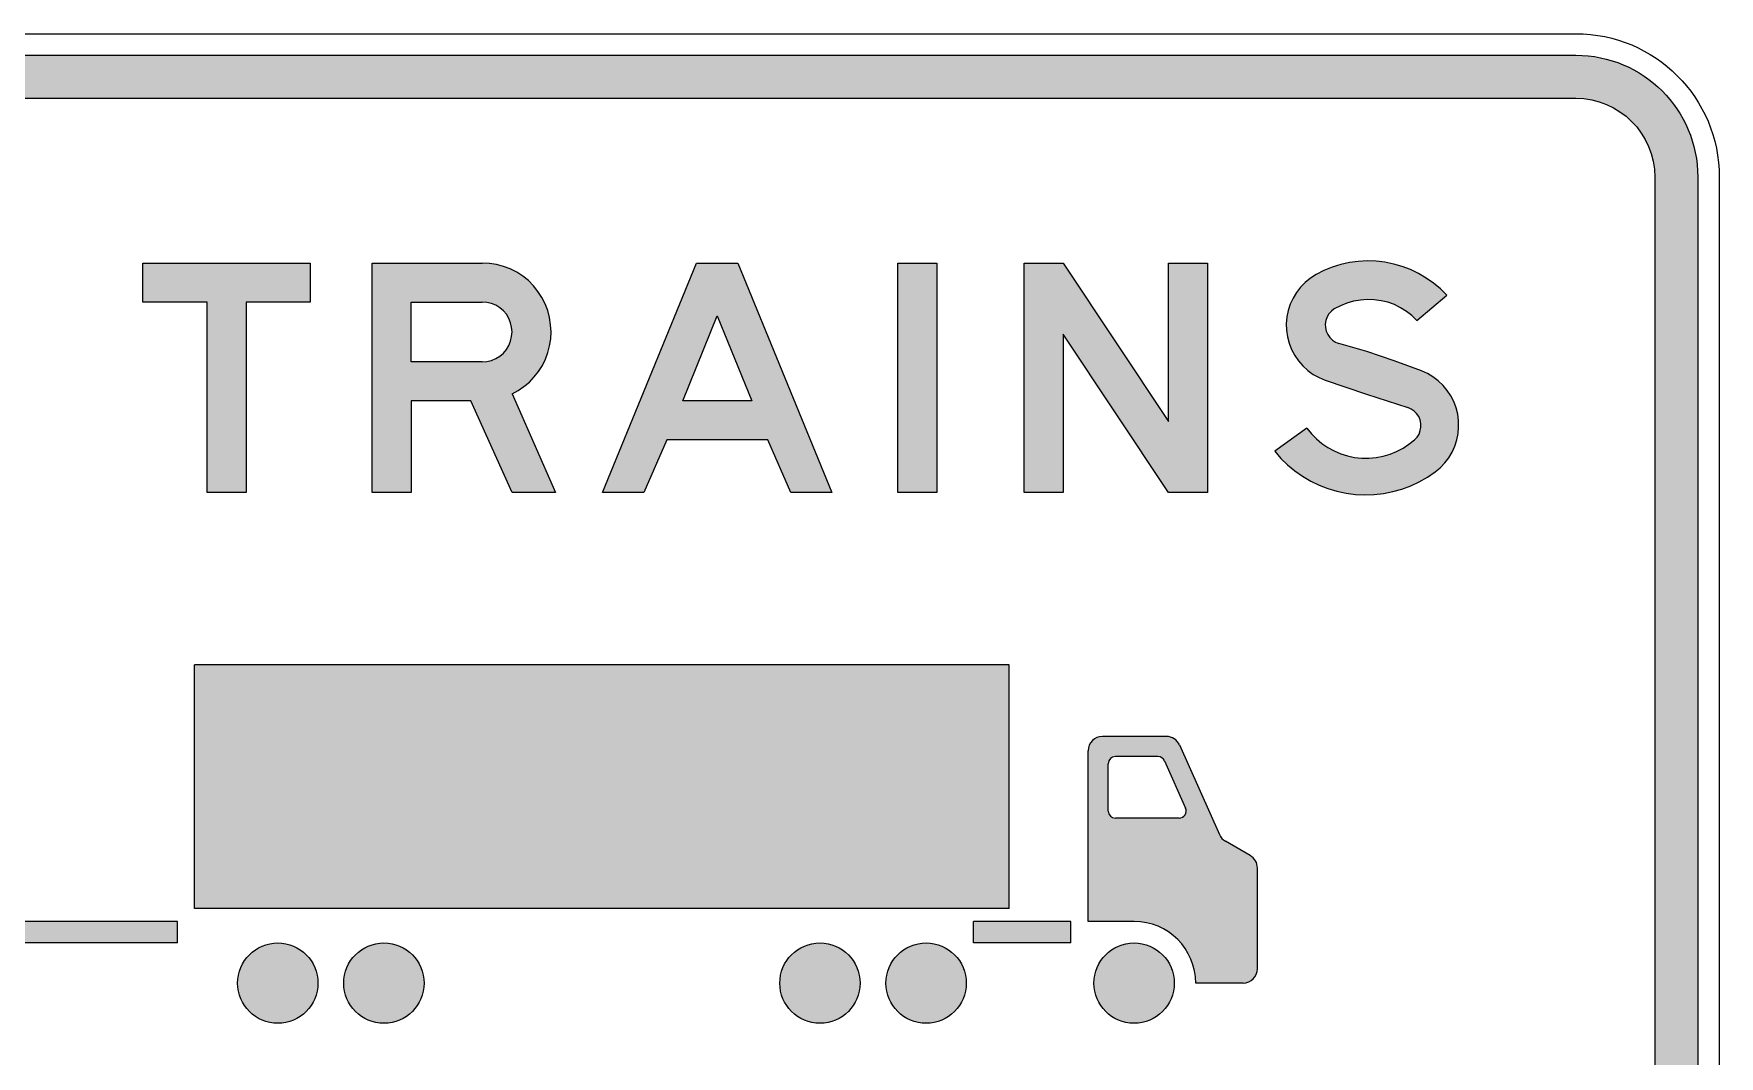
# Model space of a CAD drawing. Extents: x 143 to 283, y 110 to 205.
# Drawn here: x 204.8 to 283.2, y 157.1 to 204.6 of the extents above; entities that cross this region are included whole.
import ezdxf

# ---------------------------------------------------------------- set-up
doc = ezdxf.new("R2010")
doc.units = 0
doc.header["$LTSCALE"] = 12
doc.header["$MEASUREMENT"] = 0
doc.layers.get('0').update_dxf_attribs({"linetype": 'CONTINUOUS'})
doc.layers.add('L25', color=1, linetype='CONTINUOUS')
doc.layers.add('L35', color=3, linetype='CONTINUOUS')

msp = doc.modelspace()

# ---------------------------------------------------------------- hatches: boundary and pattern name
at = {"layer": 'L25'}
h = msp.add_hatch(color=256, dxfattribs=at)
edge = h.paths.add_edge_path(flags=16)
edge.add_line((146.1875000000001, 135.9572171679198), (146.1875, 197.9573505012531))
edge.add_arc((149.8541000000001, 197.9573505012531), 3.666600000000045, 90.00000000000051, 179.9999999999996, ccw=False)
edge.add_line((149.8541, 201.6239505012531), (276.5208999999999, 201.6239505012531))
edge.add_arc((276.5208999999999, 197.9573505012531), 3.666600000000017, 3.979039320256561e-13, 89.99999999999909, ccw=False)
edge.add_line((280.1874999999999, 197.9573505012531), (280.1874999999999, 135.9572171679198))
edge.add_arc((276.5208999999999, 135.9572171679198), 3.666600000000017, -90, 3.979039320256561e-13, ccw=False)
edge.add_line((276.5208999999999, 132.2906171679197), (149.8541, 132.2906171679198))
edge.add_arc((149.8541, 135.9572171679198), 3.666599999999931, 179.9999999999996, 270.00000000000045, ccw=False)
edge = h.paths.add_edge_path()
edge.add_line((144.1875, 135.9572171679198), (144.1875, 197.9573505012531))
edge.add_arc((149.8541000000001, 197.9573505012531), 5.666600000000045, 90.00000000000028, 179.9999999999994, ccw=False)
edge.add_line((149.8541, 203.6239505012531), (276.5208999999999, 203.6239505012531))
edge.add_arc((276.5208999999999, 197.9573505012531), 5.666599999999988, 0, 89.99999999999937, ccw=False)
edge.add_line((282.1874999999999, 197.9573505012531), (282.1874999999999, 135.9572171679198))
edge.add_arc((276.5208999999999, 135.9572171679198), 5.666600000000017, -90, 2.8421709430404007e-13, ccw=False)
edge.add_line((276.5208999999999, 130.2906171679197), (149.8541, 130.2906171679198))
edge.add_arc((149.8541, 135.9572171679198), 5.66659999999996, 179.9999999999997, 270.00000000000057, ccw=False)
h = msp.add_hatch(color=256, dxfattribs=at)
h.paths.add_polyline_path([(209.9173850444672, 193.9592679081952), (217.6981910676667, 193.9592679081952), (217.6981910676667, 192.1471591370027), (214.7138424416632, 192.1471591370027), (214.7138424416632, 183.2964922856132), (212.9017336704707, 183.2964922856132), (212.9017336704707, 192.1471591370027), (209.9173850444672, 192.1471591370027)])
h.paths.add_polyline_path([(236.6127162359051, 191.5072902206211), (238.2149480025245, 187.5605787443798), (235.0156034206168, 187.5605787443798)], flags=16)
h.paths.add_polyline_path([(231.2838879002796, 183.2964922856132), (235.6554723369983, 193.9592679081952), (237.5750790861429, 193.9592679081952), (241.9415445715306, 183.2964922856132), (240.027056773717, 183.2964922856132), (238.9571959455271, 185.7484699731872), (234.2682365262831, 185.7484699731872), (233.2034946494242, 183.2964922856132)])
h.paths.add_polyline_path([(245.0026774674999, 193.9592679081952), (246.8147862386924, 193.9592679081952), (246.8147862386924, 183.2964922856132), (245.0026774674999, 183.2964922856132)])
h.paths.add_polyline_path([(250.8741146442169, 193.9592679081952), (252.6862234154094, 193.9592679081952), (257.5901787905576, 186.603334845473), (257.5901787905576, 193.9592679081952), (259.4022875617501, 193.9592679081952), (259.4022875617501, 183.2964922856132), (257.5901787905576, 183.2964922856132), (252.6862234154094, 190.6524253483354), (252.6862234154094, 183.2964922856132), (250.8741146442169, 183.2964922856132)])
h.paths.add_polyline_path([(225.6888740954394, 189.3726875155723), (222.3820315355796, 189.3726875155723), (222.3820315355796, 192.1471591370027), (225.6888740954394, 192.1471591370027), (225.9038700513436, 192.1318022830095), (226.1188660072478, 192.080612769699), (226.3185051091588, 191.9987095484021), (226.5027873570768, 191.886092619119), (226.6717127510015, 191.7427619818495), (226.8099244369399, 191.5789555392558), (226.922541366223, 191.3895543400069), (227.0095635388509, 191.1899152380959), (227.0556341008304, 190.9800382335227), (227.0761099061546, 190.7599233262875), (227.0556341008304, 190.5449273703833), (227.0095635388509, 190.3299314144791), (226.922541366223, 190.130292312568), (226.8099244369399, 189.9460100646502), (226.6717127510015, 189.7770846707254), (226.5027873570768, 189.638872984787), (226.3185051091588, 189.5211371041728), (226.1188660072478, 189.439233882876), (225.9038700513436, 189.3880443695654)], flags=16)
h.paths.add_polyline_path([(227.0761099061546, 187.8830726782361), (229.0980956819203, 183.2964922856132), (227.0761099061546, 183.2964922856132), (225.15650315701, 187.5605787443798), (222.3820315355796, 187.5605787443798), (222.3820315355796, 183.2964922856132), (220.5699227643871, 183.2964922856132), (220.5699227643871, 193.9592679081952), (225.6888740954394, 193.9592679081952), (226.0216059319578, 193.943911054202), (226.3543377684762, 193.8927215408915), (226.6768317023325, 193.8056993682636), (226.9890877335267, 193.6879634876494), (227.2911058620588, 193.5395138990489), (227.5726481852667, 193.355231651131), (227.8337147031503, 193.1453546465578), (228.0691864643788, 192.9047639339984), (228.2790634689519, 192.6436974161147), (228.4633457168698, 192.3621550929068), (228.6117953054703, 192.0652559157058), (228.7346501374156, 191.7529998845116), (228.8165533587124, 191.4253869993243), (228.8677428720229, 191.0977741141369), (228.8882186773471, 190.7599233262875), (228.872861823354, 190.4323104411001), (228.8216723100435, 190.1098165072438), (228.7397690887466, 189.7975604760496), (228.6271521594635, 189.4904233961865), (228.483821522194, 189.1986431703165), (228.3097771769382, 188.9222197984397), (228.1050191236961, 188.6662722318871), (227.8797852651298, 188.4308004706587), (227.6289566499082, 188.2209234660855), (227.3627711806935, 188.0366412181676)])
h.paths.add_polyline_path([(264.0144627110283, 186.2808409116167), (262.524847873692, 185.2160990347578), (262.811509148231, 184.8833671982394), (263.1237651794252, 184.5813490697073), (263.4616159672746, 184.2998067464994), (263.8199425604483, 184.0489781312779), (264.1987449589462, 183.8288632240426), (264.5929042114372, 183.6394620247937), (264.9973013665904, 183.480774533531), (265.4170553757366, 183.3579197015858), (265.847047287545, 183.2657785776268), (266.2770391993535, 183.2094701129853), (266.717269013824, 183.1889943076611), (267.1523798769634, 183.2043511616542), (267.5874907401028, 183.2555406749647), (268.0174826519112, 183.3374438962616), (268.4372366610575, 183.4551797768758), (268.8467527675417, 183.6087483168074), (269.2409120200327, 183.7930305647252), (269.6248333698617, 184.0080265206294), (269.9831599630353, 184.2537361845199), (270.2186317242637, 184.4482563350999), (270.4285087288368, 184.6683712423352), (270.6127909767548, 184.9089619548946), (270.7663595166863, 185.1700284727783), (270.8943332999626, 185.4464518446551), (270.9864744239215, 185.7382320705251), (271.0479018398942, 186.0351312477262), (271.0734965965495, 186.3371493762583), (271.0683776452184, 186.6391675047903), (271.02742603457, 186.9411856333224), (270.9506417646042, 187.2329658591924), (270.8431437866521, 187.5196271337313), (270.7049321007137, 187.7909315542771), (270.54112565812, 188.0417601694987), (270.3466055075401, 188.272112979396), (270.1264906003048, 188.4819899839692), (269.8807809364142, 188.6662722318871), (269.6248333698617, 188.8249597231497), (269.3484099979848, 188.9478145550949), (268.0789100678838, 189.4136391262207), (266.7991722351207, 189.8436310380291), (265.5091964996956, 190.227552387858), (265.3505090084329, 190.2889798038306), (265.2071783711635, 190.3811209277896), (265.0843235392182, 190.4988568084038), (264.9870634639282, 190.6370684943422), (264.9205170966245, 190.7906370342738), (264.8795654859762, 190.9595624281985), (264.8744465346451, 191.1284878221232), (264.9000412913003, 191.297413216048), (264.9563497559419, 191.4561007073106), (265.0433719285698, 191.59943134458), (265.161107809184, 191.7274051278563), (265.2942005437914, 191.8297841544774), (265.5808618183303, 191.9782337430779), (265.8777609955313, 192.1010885750232), (266.1900170267255, 192.1881107476511), (266.5073920092508, 192.2444192122927), (266.824766991776, 192.2700139689479), (267.1472609256323, 192.2597760662858), (267.4697548594886, 192.2137055043063), (267.7820108906828, 192.1369212343405), (268.0840290192149, 192.0294232563884), (268.3706902937538, 191.886092619119), (268.6471136656306, 191.7171672251943), (268.9030612321833, 191.5175281232832), (269.1334140420806, 191.2922942647169), (270.5206498527958, 192.469653070859), (270.2237506755948, 192.7614332967289), (269.9063756930695, 193.0276187659437), (269.5685249052201, 193.2630905271721), (269.2101983120464, 193.4780864830763), (268.8365148648796, 193.6572497796631), (268.4525935150507, 193.8056993682636), (268.0533153112286, 193.9183162975468), (267.6489181560754, 194.0002195188436), (267.2342830982602, 194.0462900808231), (266.819648040445, 194.0616469348162), (266.4050129826297, 194.041171129492), (265.9954968761456, 193.9848626648504), (265.5910997209924, 193.8927215408915), (265.1969404685013, 193.7698667089462), (264.8130191186725, 193.6162981690147), (264.4444546228367, 193.4268969697657), (264.183388104953, 193.2630905271721), (263.9427973923936, 193.063451425261), (263.7278014364894, 192.8433365180258), (263.5384002372404, 192.5976268541353), (263.3745937946468, 192.3314413849205), (263.2466200113704, 192.0498990617127), (263.1544788874115, 191.7581188358427), (263.0930514714389, 191.4561007073106), (263.0623377634525, 191.1438446761164), (263.0725756661146, 190.8367075962533), (263.1186462280941, 190.5295705163901), (263.1954304980599, 190.2326713391891), (263.3080474273431, 189.9408911133191), (263.4564970159436, 189.6695866927733), (263.6305413611993, 189.4136391262207), (263.8352994144415, 189.1781673649923), (264.0605332730078, 188.9734093117502), (264.3113618882293, 188.7891270638323), (264.5826663087751, 188.6406774752318), (264.869327583314, 188.5229415946176), (266.7838153811276, 187.8677158242429), (268.7085410816032, 187.2432037618545), (268.8621096215348, 187.1766573945508), (269.0003213074733, 187.0793973192608), (269.1180571880875, 186.9616614386466), (269.2153172633775, 186.8234497527082), (269.2818636306811, 186.6698812127767), (269.3125773386674, 186.506074770183), (269.3176962899985, 186.3371493762583), (269.2869825820122, 186.1733429336646), (269.2306741173707, 186.0146554424019), (269.1385329934117, 185.8713248051325), (269.0259160641285, 185.7484699731872), (268.7648495462448, 185.5385929686141), (268.488426174368, 185.3594296720273), (268.191526997167, 185.2007421807646), (267.8843899173038, 185.0778873488194), (267.5618959834476, 184.9857462248604), (267.2342830982602, 184.9243188088878), (266.9015512617418, 184.8936051009015), (266.5688194252234, 184.8936051009015), (266.236087588705, 184.9294377602189), (265.9135936548487, 184.9959841275225), (265.5962186723235, 185.0983631541436), (265.2890815924603, 185.2263369374199), (264.9921824152593, 185.3850244286825), (264.7157590433825, 185.5744256279314), (264.4598114768298, 185.7843026325046), (264.2294586669325, 186.024893345064)])
h = msp.add_hatch(color=256, dxfattribs=at)
edge = h.paths.add_edge_path()
edge.add_arc((216.1875000000003, 160.4906171679198), 1.866666666666676, 0, 360)
edge = h.paths.add_edge_path()
edge.add_arc((221.1208333333336, 160.4906171679198), 1.866666666666676, 0, 360)
edge = h.paths.add_edge_path()
edge.add_arc((168.5541666666667, 160.4906171679198), 1.866666666666676, 0, 360)
edge = h.paths.add_edge_path()
edge.add_arc((173.4875, 160.4906171679198), 1.866666666666676, 0, 360)
edge = h.paths.add_edge_path()
edge.add_arc((193.7541666666668, 160.4906171679198), 1.866666666666676, 0, 360)
edge = h.paths.add_edge_path()
edge.add_arc((198.6875000000002, 160.4906171679198), 1.866666666666676, 0, 360)
edge = h.paths.add_edge_path()
edge.add_arc((241.3875000000004, 160.4906171679198), 1.866666666666676, 0, 360)
edge = h.paths.add_edge_path()
edge.add_arc((246.3208333333337, 160.4906171679198), 1.866666666666676, 0, 360)
edge = h.paths.add_edge_path()
edge.add_arc((255.9875000000005, 160.4906171679198), 1.866666666666676, 0, 360)
h.paths.add_polyline_path([(253.0541666666671, 162.3572838345865), (253.0541666666671, 163.3572838345865), (248.5260460002938, 163.3572838345865), (248.5260460002938, 162.3572838345865)])
h.paths.add_polyline_path([(203.3541666666669, 162.3572838345865), (203.3541666666669, 163.3572838345865), (211.5208333333336, 163.3572838345865), (211.5208333333336, 162.3572838345865)])
h.paths.add_polyline_path([(202.5541666666668, 163.9572838345865), (164.6875, 163.9572838345865), (164.6875, 175.2906171679199), (202.5541666666668, 175.2906171679199)])
h.paths.add_polyline_path([(212.3208333333336, 163.9572838345865), (212.3208333333336, 175.2906171679199), (250.1875000000004, 175.2906171679199), (250.1875000000004, 163.9572838345865)])
edge = h.paths.add_edge_path(flags=16)
edge.add_arc((258.0777534896291, 168.4906171679199), 0.333333333333335, 270, 383.9999999999976)
edge.add_line((258.3822686421766, 168.6261960489451), (257.4027655344978, 170.8261960489451))
edge.add_arc((257.0982503819503, 170.6906171679199), 0.333333333333335, 23.99999999999763, 90)
edge.add_line((257.0982503819503, 171.0239505012532), (255.1208333333338, 171.0239505012532))
edge.add_arc((255.1208333333338, 170.6906171679199), 0.333333333333335, 90, 180)
edge.add_line((254.7875000000004, 170.6906171679199), (254.7875000000004, 168.4906171679199))
edge.add_arc((255.1208333333338, 168.4906171679199), 0.333333333333335, 180, 270)
edge.add_line((255.1208333333338, 168.1572838345865), (258.0777534896291, 168.1572838345865))
edge = h.paths.add_edge_path()
edge.add_arc((260.5628299952314, 167.6623243991486), 0.66666666666667, 203.9999999999976, 239.9999999999862)
edge.add_line((260.229496661898, 167.084974129959), (261.3875000000005, 166.4164005909831))
edge.add_arc((261.0541666666671, 165.8390503217934), 0.66666666666667, 0, 59.99999999998619, ccw=False)
edge.add_line((261.7208333333338, 165.8390503217934), (261.7208333333338, 161.1572838345865))
edge.add_arc((261.0541666666671, 161.1572838345865), 0.66666666666667, -90, 0, ccw=False)
edge.add_line((261.0541666666671, 160.4906171679198), (258.8541666666671, 160.4906171679198))
edge.add_arc((255.9875000000005, 160.4906171679198), 2.866666666666681, 0, 90)
edge.add_line((255.9875000000005, 163.3572838345865), (253.8541666666671, 163.3572838345865))
edge.add_line((253.8541666666671, 163.3572838345865), (253.8541666666671, 171.2906171679199))
edge.add_arc((254.5208333333338, 171.2906171679199), 0.66666666666667, 90, 180, ccw=False)
edge.add_line((254.5208333333338, 171.9572838345865), (257.4878949378688, 171.9572838345865))
edge.add_arc((257.4878949378688, 171.2906171679199), 0.66666666666667, 23.999999999997726, 90, ccw=False)
edge.add_line((258.0969252429638, 171.5617749299704), (259.9537996901363, 167.3911666370981))

# ---------------------------------------------------------------- linework, layer by layer
at = {"color": 3, "lineweight": 0}
for points in [[(209.9173850444672, 193.9592679081952), (217.6981910676667, 193.9592679081952), (217.6981910676667, 192.1471591370027), (214.7138424416632, 192.1471591370027), (214.7138424416632, 183.2964922856132), (212.9017336704707, 183.2964922856132), (212.9017336704707, 192.1471591370027), (209.9173850444672, 192.1471591370027), (209.9173850444672, 193.9592679081952), (209.9173850444672, 193.9592679081952)], [(227.0761099061546, 187.8830726782361), (229.0980956819203, 183.2964922856132), (227.0761099061546, 183.2964922856132), (225.15650315701, 187.5605787443798), (222.3820315355796, 187.5605787443798), (222.3820315355796, 183.2964922856132), (220.5699227643871, 183.2964922856132), (220.5699227643871, 193.9592679081952)], [(220.5699227643871, 193.9592679081952), (225.6888740954394, 193.9592679081952)], [(228.8882186773471, 190.7599233262875), (228.8677428720229, 191.0977741141369), (228.8165533587124, 191.4253869993243), (228.7346501374156, 191.7529998845116), (228.6117953054703, 192.0652559157058), (228.4633457168698, 192.3621550929068), (228.2790634689519, 192.6436974161147), (228.0691864643788, 192.9047639339984), (227.8337147031503, 193.1453546465578), (227.5726481852667, 193.355231651131), (227.2911058620588, 193.5395138990489), (226.9890877335267, 193.6879634876494), (226.6768317023325, 193.8056993682636), (226.3543377684762, 193.8927215408915), (226.0216059319578, 193.943911054202), (225.6888740954394, 193.9592679081952)], [(231.2838879002796, 183.2964922856132), (235.6554723369983, 193.9592679081952), (237.5750790861429, 193.9592679081952), (241.9415445715306, 183.2964922856132), (240.027056773717, 183.2964922856132), (238.9571959455271, 185.7484699731872), (234.2682365262831, 185.7484699731872), (233.2034946494242, 183.2964922856132), (231.2838879002796, 183.2964922856132), (231.2838879002796, 183.2964922856132)], [(245.0026774674999, 193.9592679081952), (246.8147862386924, 193.9592679081952), (246.8147862386924, 183.2964922856132), (245.0026774674999, 183.2964922856132), (245.0026774674999, 193.9592679081952), (245.0026774674999, 193.9592679081952)], [(250.8741146442169, 193.9592679081952), (252.6862234154094, 193.9592679081952), (257.5901787905576, 186.603334845473), (257.5901787905576, 193.9592679081952), (259.4022875617501, 193.9592679081952), (259.4022875617501, 183.2964922856132), (257.5901787905576, 183.2964922856132), (252.6862234154094, 190.6524253483354), (252.6862234154094, 183.2964922856132), (250.8741146442169, 183.2964922856132), (250.8741146442169, 193.9592679081952), (250.8741146442169, 193.9592679081952)], [(269.1334140420806, 191.2922942647169), (270.5206498527958, 192.469653070859), (270.2237506755948, 192.7614332967289), (269.9063756930695, 193.0276187659437), (269.5685249052201, 193.2630905271721), (269.2101983120464, 193.4780864830763), (268.8365148648796, 193.6572497796631), (268.4525935150507, 193.8056993682636), (268.0533153112286, 193.9183162975468), (267.6489181560754, 194.0002195188436), (267.2342830982602, 194.0462900808231), (266.819648040445, 194.0616469348162), (266.4050129826297, 194.041171129492), (265.9954968761456, 193.9848626648504), (265.5910997209924, 193.8927215408915), (265.1969404685013, 193.7698667089462), (264.8130191186725, 193.6162981690147), (264.4444546228367, 193.4268969697657), (264.183388104953, 193.2630905271721), (263.9427973923936, 193.063451425261), (263.7278014364894, 192.8433365180258), (263.5384002372404, 192.5976268541353), (263.3745937946468, 192.3314413849205), (263.2466200113704, 192.0498990617127), (263.1544788874115, 191.7581188358427), (263.0930514714389, 191.4561007073106), (263.0623377634525, 191.1438446761164), (263.0725756661146, 190.8367075962533), (263.1186462280941, 190.5295705163901), (263.1954304980599, 190.2326713391891), (263.3080474273431, 189.9408911133191), (263.4564970159436, 189.6695866927733), (263.6305413611993, 189.4136391262207), (263.8352994144415, 189.1781673649923), (264.0605332730078, 188.9734093117502), (264.3113618882293, 188.7891270638323), (264.5826663087751, 188.6406774752318), (264.869327583314, 188.5229415946176), (266.7838153811276, 187.8677158242429), (268.7085410816032, 187.2432037618545)], [(225.6888740954394, 189.3726875155723), (222.3820315355796, 189.3726875155723), (222.3820315355796, 192.1471591370027)], [(222.3820315355796, 192.1471591370027), (225.6888740954394, 192.1471591370027)], [(227.0761099061546, 190.7599233262875), (227.0556341008304, 190.9800382335227), (227.0095635388509, 191.1899152380959), (226.922541366223, 191.3895543400069), (226.8099244369399, 191.5789555392558), (226.6717127510015, 191.7427619818495), (226.5027873570768, 191.886092619119), (226.3185051091588, 191.9987095484021), (226.1188660072478, 192.080612769699), (225.9038700513436, 192.1318022830095), (225.6888740954394, 192.1471591370027)], [(269.1334140420806, 191.2922942647169), (268.9030612321833, 191.5175281232832), (268.6471136656306, 191.7171672251943), (268.3706902937538, 191.886092619119), (268.0840290192149, 192.0294232563884), (267.7820108906828, 192.1369212343405), (267.4697548594886, 192.2137055043063), (267.1472609256323, 192.2597760662858), (266.824766991776, 192.2700139689479), (266.5073920092508, 192.2444192122927), (266.1900170267255, 192.1881107476511), (265.8777609955313, 192.1010885750232), (265.5808618183303, 191.9782337430779), (265.2942005437914, 191.8297841544774)], [(236.6127162359051, 191.5072902206211), (238.2149480025245, 187.5605787443798), (235.0156034206168, 187.5605787443798), (236.6127162359051, 191.5072902206211), (236.6127162359051, 191.5072902206211)], [(265.2942005437914, 191.8297841544774), (265.161107809184, 191.7274051278563), (265.0433719285698, 191.59943134458), (264.9563497559419, 191.4561007073106), (264.9000412913003, 191.297413216048), (264.8744465346451, 191.1284878221232), (264.8795654859762, 190.9595624281985), (264.9205170966245, 190.7906370342738), (264.9870634639282, 190.6370684943422), (265.0843235392182, 190.4988568084038), (265.2071783711635, 190.3811209277896), (265.3505090084329, 190.2889798038306), (265.5091964996956, 190.227552387858)], [(225.6888740954394, 189.3726875155723), (225.9038700513436, 189.3880443695654), (226.1188660072478, 189.439233882876), (226.3185051091588, 189.5211371041728), (226.5027873570768, 189.638872984787), (226.6717127510015, 189.7770846707254), (226.8099244369399, 189.9460100646502), (226.922541366223, 190.130292312568), (227.0095635388509, 190.3299314144791), (227.0556341008304, 190.5449273703833), (227.0761099061546, 190.7599233262875)], [(227.0761099061546, 187.8830726782361), (227.3627711806935, 188.0366412181676), (227.6289566499082, 188.2209234660855), (227.8797852651298, 188.4308004706587), (228.1050191236961, 188.6662722318871), (228.3097771769382, 188.9222197984397), (228.483821522194, 189.1986431703165), (228.6271521594635, 189.4904233961865), (228.7397690887466, 189.7975604760496), (228.8216723100435, 190.1098165072438), (228.872861823354, 190.4323104411001), (228.8882186773471, 190.7599233262875)], [(262.524847873692, 185.2160990347578), (262.811509148231, 184.8833671982394), (263.1237651794252, 184.5813490697073), (263.4616159672746, 184.2998067464994), (263.8199425604483, 184.0489781312779), (264.1987449589462, 183.8288632240426), (264.5929042114372, 183.6394620247937), (264.9973013665904, 183.480774533531), (265.4170553757366, 183.3579197015858), (265.847047287545, 183.2657785776268), (266.2770391993535, 183.2094701129853), (266.717269013824, 183.1889943076611), (267.1523798769634, 183.2043511616542), (267.5874907401028, 183.2555406749647), (268.0174826519112, 183.3374438962616), (268.4372366610575, 183.4551797768758), (268.8467527675417, 183.6087483168074), (269.2409120200327, 183.7930305647252), (269.6248333698617, 184.0080265206294), (269.9831599630353, 184.2537361845199), (270.2186317242637, 184.4482563350999), (270.4285087288368, 184.6683712423352), (270.6127909767548, 184.9089619548946), (270.7663595166863, 185.1700284727783), (270.8943332999626, 185.4464518446551), (270.9864744239215, 185.7382320705251), (271.0479018398942, 186.0351312477262), (271.0734965965495, 186.3371493762583), (271.0683776452184, 186.6391675047903), (271.02742603457, 186.9411856333224), (270.9506417646042, 187.2329658591924), (270.8431437866521, 187.5196271337313), (270.7049321007137, 187.7909315542771), (270.54112565812, 188.0417601694987), (270.3466055075401, 188.272112979396), (270.1264906003048, 188.4819899839692), (269.8807809364142, 188.6662722318871), (269.6248333698617, 188.8249597231497), (269.3484099979848, 188.9478145550949), (268.0789100678838, 189.4136391262207), (266.7991722351207, 189.8436310380291), (265.5091964996956, 190.227552387858)], [(269.0259160641285, 185.7484699731872), (269.1385329934117, 185.8713248051325), (269.2306741173707, 186.0146554424019), (269.2869825820122, 186.1733429336646), (269.3176962899985, 186.3371493762583), (269.3125773386674, 186.506074770183), (269.2818636306811, 186.6698812127767), (269.2153172633775, 186.8234497527082), (269.1180571880875, 186.9616614386466), (269.0003213074733, 187.0793973192608), (268.8621096215348, 187.1766573945508), (268.7085410816032, 187.2432037618545)], [(264.0144627110283, 186.2808409116167), (262.524847873692, 185.2160990347578)], [(264.0144627110283, 186.2808409116167), (264.2294586669325, 186.024893345064), (264.4598114768298, 185.7843026325046), (264.7157590433825, 185.5744256279314), (264.9921824152593, 185.3850244286825), (265.2890815924603, 185.2263369374199), (265.5962186723235, 185.0983631541436), (265.9135936548487, 184.9959841275225), (266.236087588705, 184.9294377602189), (266.5688194252234, 184.8936051009015), (266.9015512617418, 184.8936051009015), (267.2342830982602, 184.9243188088878), (267.5618959834476, 184.9857462248604), (267.8843899173038, 185.0778873488194), (268.191526997167, 185.2007421807646), (268.488426174368, 185.3594296720273), (268.7648495462448, 185.5385929686141), (269.0259160641285, 185.7484699731872)]]:
    msp.add_lwpolyline(points, dxfattribs=at)
at = {"layer": 'L35'}
for p, q in [((250.1875000000004, 175.2906171679199), (212.3208333333336, 175.2906171679199)), ((212.3208333333336, 163.9572838345865), (212.3208333333336, 175.2906171679199)), ((250.1875000000004, 163.9572838345865), (250.1875000000004, 175.2906171679199)), ((257.4878949378688, 171.9572838345865), (254.5208333333338, 171.9572838345865)), ((253.8541666666671, 163.3572838345865), (253.8541666666671, 171.2906171679199)), ((257.0982503819503, 171.0239505012532), (255.1208333333338, 171.0239505012532)), ((257.4027655344978, 170.8261960489451), (258.3822686421766, 168.6261960489451)), ((258.0969252429638, 171.5617749299704), (259.9537996901363, 167.3911666370981)), ((254.7875000000004, 168.4906171679199), (254.7875000000004, 170.6906171679199)), ((258.0777534896291, 168.1572838345865), (255.1208333333338, 168.1572838345865)), ((261.3875000000005, 166.4164005909831), (260.229496661898, 167.084974129959)), ((261.7208333333338, 161.1572838345865), (261.7208333333338, 165.8390503217934)), ((250.1875000000004, 163.9572838345865), (212.3208333333336, 163.9572838345865)), ((211.5208333333336, 163.3572838345865), (203.3541666666669, 163.3572838345865)), ((211.5208333333336, 162.3572838345865), (211.5208333333336, 163.3572838345865)), ((253.0541666666671, 163.3572838345865), (248.5260460002938, 163.3572838345865)), ((248.5260460002938, 162.3572838345865), (248.5260460002938, 163.3572838345865)), ((253.0541666666671, 162.3572838345865), (253.0541666666671, 163.3572838345865)), ((255.9875000000005, 163.3572838345865), (253.8541666666671, 163.3572838345865)), ((211.5208333333336, 162.3572838345865), (203.3541666666669, 162.3572838345865)), ((253.0541666666671, 162.3572838345865), (248.5260460002938, 162.3572838345865)), ((261.0541666666671, 160.4906171679198), (258.8541666666671, 160.4906171679198))]:
    msp.add_line(p, q, dxfattribs=at)
for points in [[(143.1875, 135.9572171679198), (143.1875, 197.9573505012531, -0.414213562373095), (149.8541, 204.6239505012531), (276.5208999999999, 204.6239505012531, -0.414213562373095), (283.1874999999999, 197.9573505012531), (283.1874999999999, 135.9572171679198, -0.4142135623730953), (276.5208999999999, 129.2906171679198), (149.8541, 129.2906171679198, -0.4142135623730951)], [(144.1875, 135.9572171679198), (144.1875, 197.9573505012531, -0.4142135623730906), (149.8541, 203.6239505012531), (276.5208999999999, 203.6239505012531, -0.4142135623730935), (282.1874999999999, 197.9573505012531), (282.1874999999999, 135.9572171679198, -0.4142135623730964), (276.5208999999999, 130.2906171679197), (149.8541, 130.2906171679198, -0.4142135623730995)], [(146.1875000000001, 135.9572171679198), (146.1875, 197.9573505012531, -0.4142135623730905), (149.8541, 201.6239505012531), (276.5208999999999, 201.6239505012531, -0.4142135623730882), (280.1874999999999, 197.9573505012531), (280.1874999999999, 135.9572171679198, -0.4142135623730974), (276.5208999999999, 132.2906171679197), (149.8541, 132.2906171679198, -0.4142135623730996)]]:
    msp.add_lwpolyline(points, format="xyb", close=True, dxfattribs=at)
for centre in [(216.1875000000003, 160.4906171679198), (221.1208333333336, 160.4906171679198), (241.3875000000004, 160.4906171679198), (246.3208333333337, 160.4906171679198), (255.9875000000005, 160.4906171679198)]:
    msp.add_circle(centre, 1.866666666666676, dxfattribs=at)
for centre, radius, start, end in [((254.5208333333338, 171.2906171679199), 0.66666666666667, 90, 180), ((257.4878949378688, 171.2906171679199), 0.66666666666667, 23.99999999999763, 90), ((255.1208333333338, 170.6906171679199), 0.333333333333335, 90, 180), ((257.0982503819503, 170.6906171679199), 0.333333333333335, 23.99999999999763, 90), ((255.1208333333338, 168.4906171679199), 0.333333333333335, 180, 270), ((258.0777534896291, 168.4906171679199), 0.333333333333335, 270, 23.99999999999763), ((260.5628299952314, 167.6623243991486), 0.66666666666667, 203.9999999999976, 239.9999999999862), ((261.0541666666671, 165.8390503217934), 0.66666666666667, 0, 59.99999999998622), ((255.9875000000005, 160.4906171679198), 2.866666666666681, 0, 90), ((261.0541666666671, 161.1572838345865), 0.66666666666667, 270, 0)]:
    msp.add_arc(centre, radius, start, end, dxfattribs=at)

doc.saveas('drawing.dxf')
